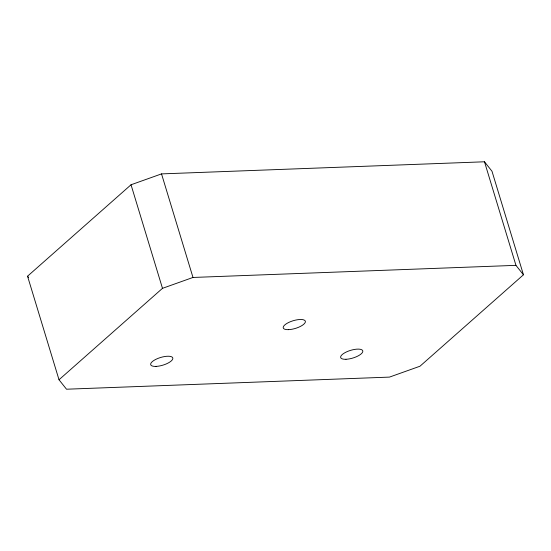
<?xml version="1.0" encoding="UTF-8"?>
<svg xmlns="http://www.w3.org/2000/svg" width="551" height="551" viewBox="0 0 551 551"><rect width="100%" height="100%" fill="white"/><g stroke="black" fill="none" stroke-linecap="round" stroke-linejoin="round"><path stroke-width="0.83" d="M27.55 276.203L131.028 184.771L161.526 173.896L484.487 161.787L491.988 171.237L523.45 274.797L419.972 366.229L389.474 377.104L66.513 389.213L59.012 379.763L27.55 276.203L28.549 277.463M59.012 379.763L162.49 288.331L192.988 277.456L515.95 265.348L523.45 274.797M484.487 161.787L515.95 265.348M161.526 173.896L192.988 277.456M131.028 184.771L162.49 288.331M288.552 329.65A11.543 4.002 -16.9 0 0 305.399 321.722A11.543 4.002 -16.9 0 0 288.944 322.342A11.543 4.002 -16.9 0 0 288.552 329.65M345.98 359.28A11.543 4.002 -16.9 0 0 362.827 351.352A11.543 4.002 -16.9 0 0 346.379 351.965A11.543 4.002 -16.9 0 0 345.98 359.28M156.002 366.401A11.543 4.002 -16.9 0 0 172.849 358.474A11.543 4.002 -16.9 0 0 156.401 359.087A11.543 4.002 -16.9 0 0 156.002 366.401"/></g></svg>
